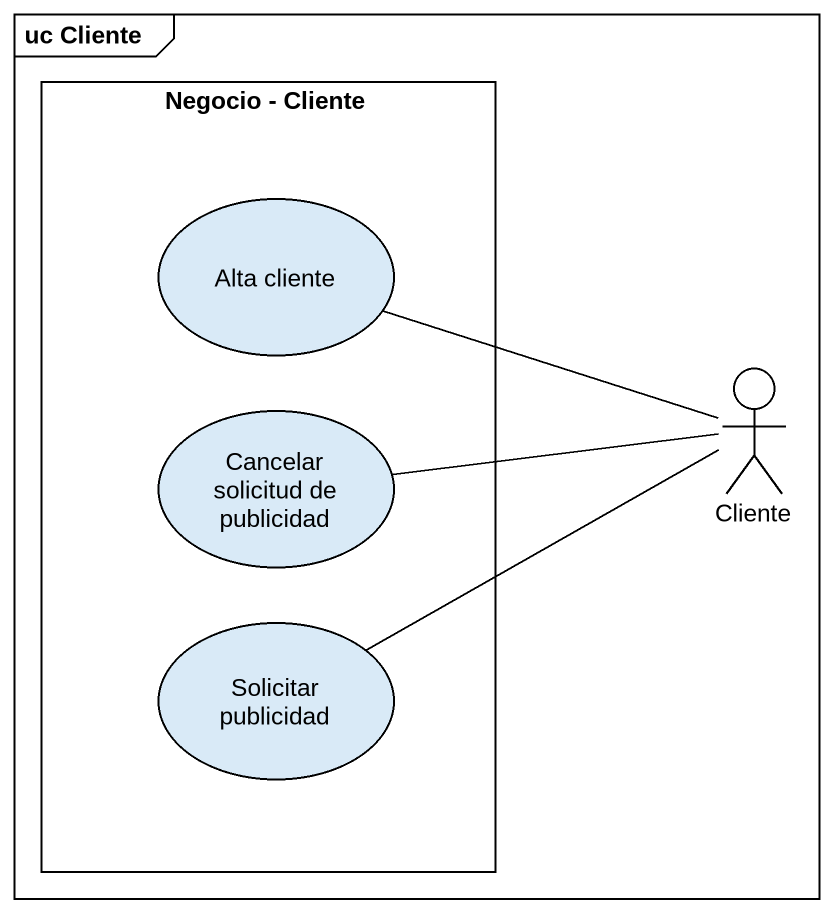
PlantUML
@startuml
mainframe uc Cliente
rectangle "Negocio - Cliente" as Negocio_Cliente {
  usecase "Alta cliente" as Alta_cliente
  usecase "Cancelar solicitud de publicidad" as Cancelar_solicitud_de
  usecase "Solicitar publicidad" as Solicitar_publicidad
}
actor Cliente
Cliente -left- Alta_cliente
Cliente -left- Cancelar_solicitud_de
Cliente -left- Solicitar_publicidad
@enduml
